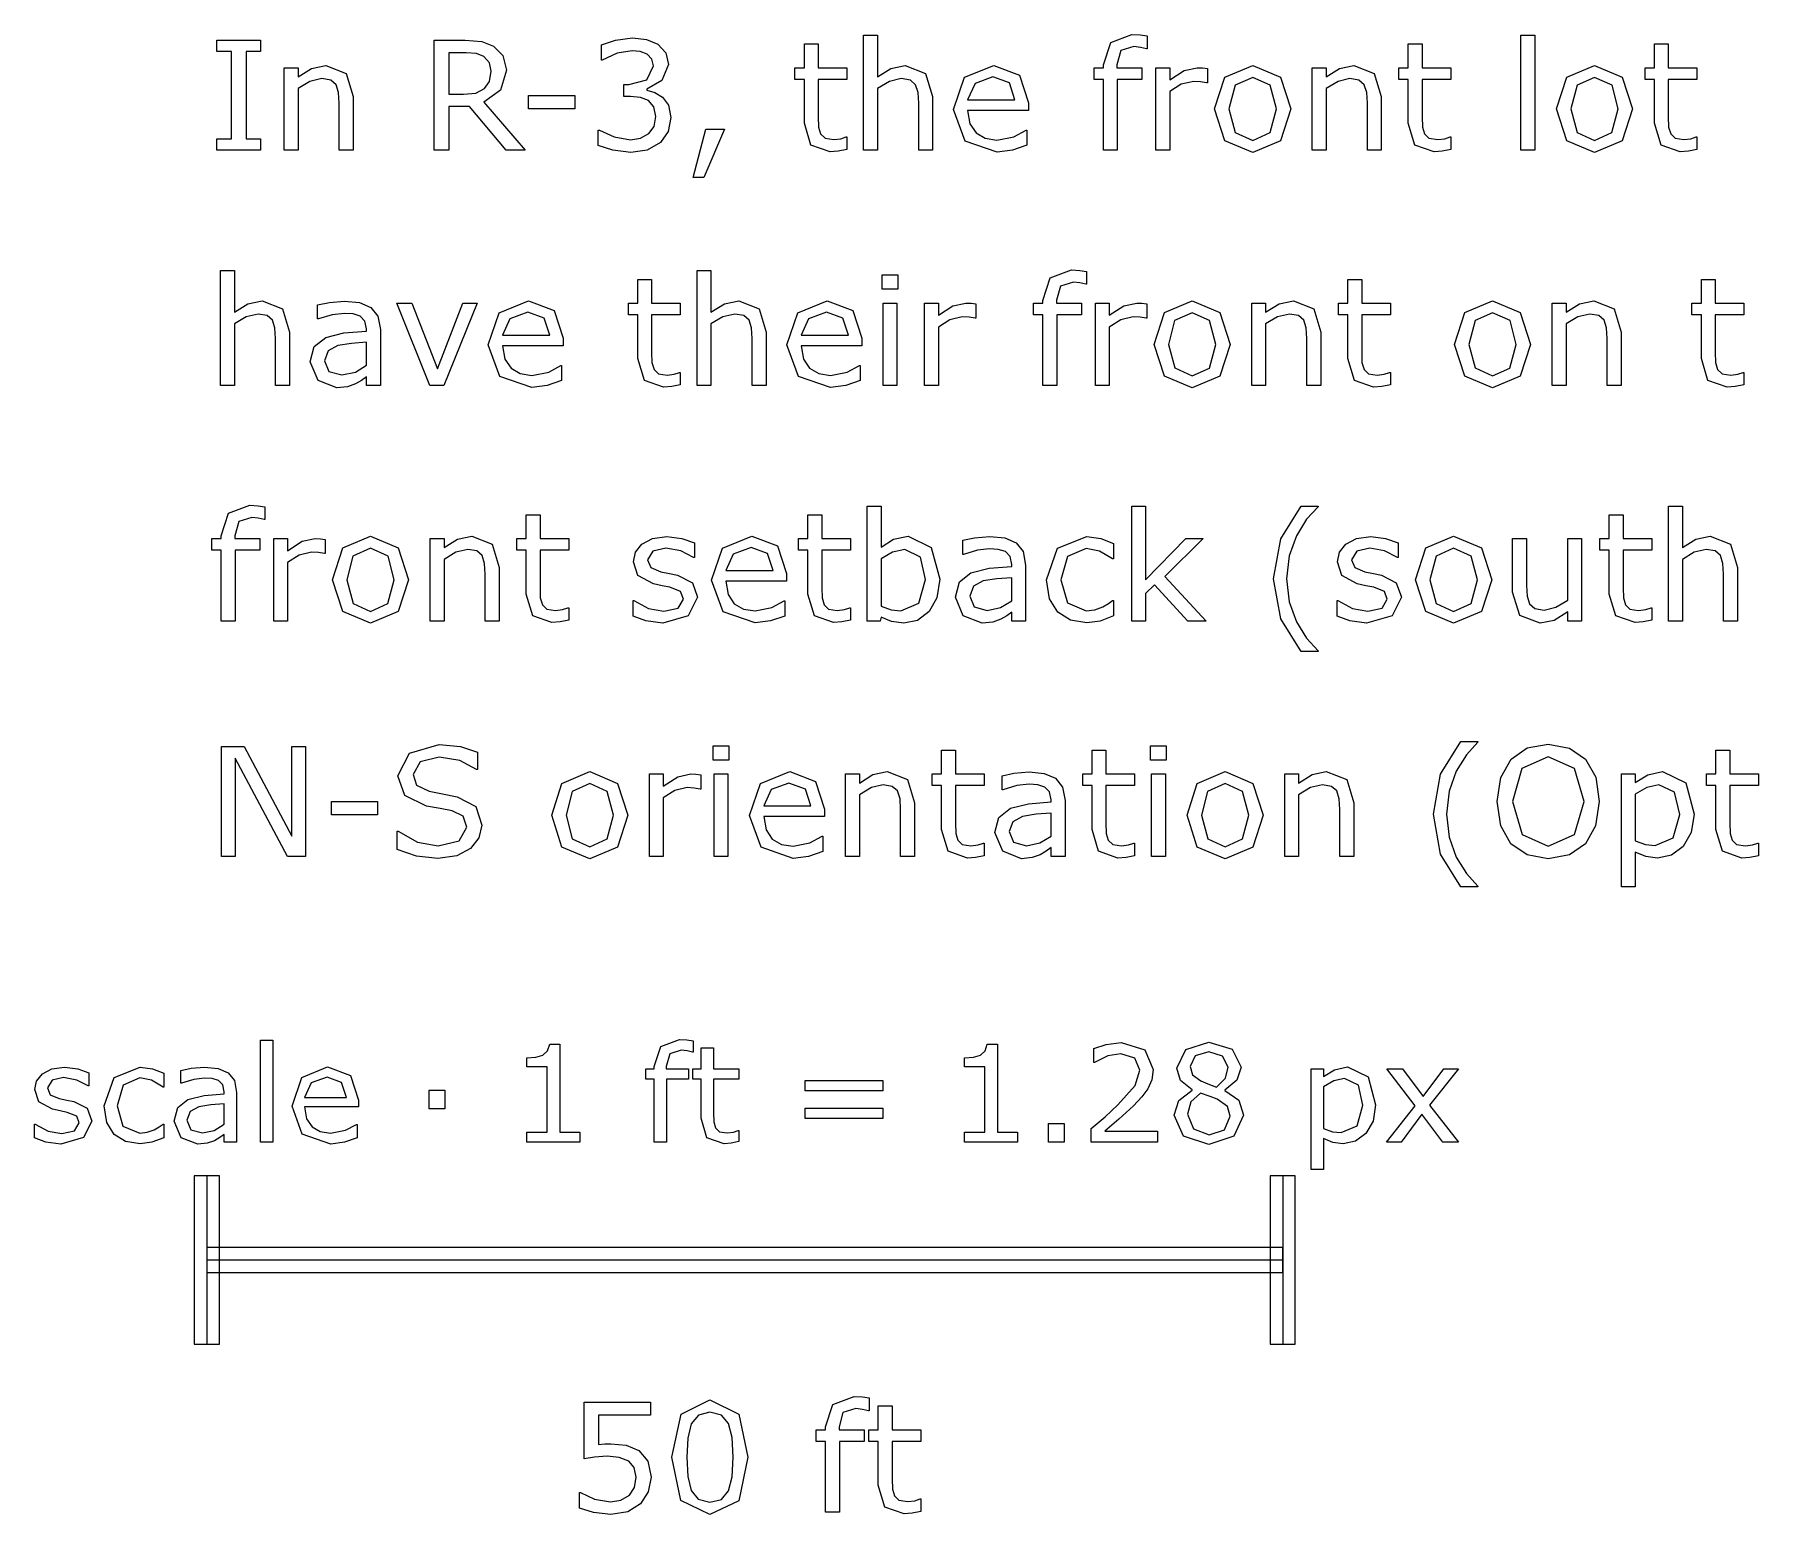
# Model space of a CAD drawing. Extents: x -1 to 182, y 89 to 480.
# Drawn here: x 2.05 to 29.19, y 90.19 to 113.48 of the extents above; entities that cross this region are included whole.
import ezdxf

# ---------------------------------------------------------------- set-up
doc = ezdxf.new("R2010")
doc.units = 0

msp = doc.modelspace()

# ---------------------------------------------------------------- linework, layer by layer
at = {"layer": 'Layer 1', "color": 7}
for points in [[(16.186201, 111.654966), (15.96761, 111.654966), (15.96761, 112.394449), (15.957146, 112.561877), (15.918776, 112.685146), (15.83506, 112.757219), (15.693209, 112.78156), (15.506011, 112.737375), (15.318813, 112.624583), (15.318813, 111.654966), (15.100222, 111.654966), (15.100222, 113.464158), (15.318813, 113.464158), (15.318813, 112.809553), (15.530428, 112.942083), (15.754833, 112.989761), (16.075743, 112.863026), (16.186201, 112.497927), (16.186201, 111.654966)], [(19.561572, 113.252545), (19.549944, 113.252545), (19.455764, 113.273447), (19.353444, 113.285088), (19.148806, 113.222303), (19.086019, 112.99791), (19.086019, 112.953725), (19.480181, 112.953725), (19.480181, 112.770025), (19.092997, 112.770025), (19.092997, 111.654966), (18.874406, 111.654966), (18.874406, 112.770025), (18.72674, 112.770025), (18.72674, 112.953725), (18.874406, 112.953725), (18.874406, 112.996746), (18.989515, 113.351366), (19.322052, 113.475773), (19.453439, 113.468894), (19.561572, 113.45249), (19.561572, 113.252545)], [(25.66468, 111.654966), (25.446089, 111.654966), (25.446089, 113.464158), (25.66468, 113.464158), (25.66468, 111.654966)], [(5.605465, 111.654966), (4.921786, 111.654966), (4.921786, 111.831707), (5.148516, 111.831707), (5.148516, 113.209523), (4.921786, 113.209523), (4.921786, 113.386265), (5.605465, 113.386265), (5.605465, 113.209523), (5.378735, 113.209523), (5.378735, 111.831707), (5.605465, 111.831707), (5.605465, 111.654966)], [(9.77381, 111.654966), (9.474991, 111.654966), (8.895958, 112.343305), (8.571559, 112.343305), (8.571559, 111.654966), (8.341341, 111.654966), (8.341341, 113.386265), (8.826194, 113.386265), (9.087806, 113.365363), (9.276166, 113.293264), (9.422669, 113.143272), (9.476154, 112.915386), (9.381974, 112.601432), (9.122687, 112.411912), (9.77381, 111.654966)], [(9.235471, 112.899062), (9.208729, 113.030454), (9.122687, 113.128138), (9.00409, 113.174651), (8.842472, 113.188674), (8.571559, 113.188674), (8.571559, 112.535234), (8.804103, 112.535234), (8.994789, 112.553754), (9.133152, 112.625827), (9.209891, 112.737454), (9.235471, 112.899062), (9.235471, 112.899062)], [(11.936466, 112.488641), (12.02832, 112.363069), (12.064365, 112.167728), (12.021344, 111.950294), (11.900421, 111.778209), (11.69462, 111.657294), (11.436497, 111.61893), (11.152794, 111.653802), (10.923738, 111.728229), (10.923738, 111.971222), (10.941179, 111.971222), (11.173723, 111.863087), (11.431846, 111.820066), (11.587651, 111.844407), (11.721363, 111.916506), (11.800428, 112.029272), (11.827171, 112.185084), (11.79694, 112.338569), (11.71555, 112.435063), (11.588813, 112.483905), (11.428358, 112.497927), (11.323713, 112.497927), (11.323713, 112.690941), (11.405103, 112.690941), (11.686481, 112.764204), (11.792289, 112.980474), (11.765546, 113.089773), (11.691132, 113.167666), (11.584162, 113.209523), (11.4551, 113.221165), (11.220231, 113.181636), (10.985362, 113.070009), (10.973734, 113.070009), (10.973734, 113.313028), (11.193487, 113.387455), (11.460913, 113.422328), (11.684155, 113.399044), (11.858562, 113.324617), (11.985298, 113.189759), (12.028319, 113.004895), (11.926, 112.752562), (11.68648, 112.617704), (11.68648, 112.6013), (11.814379, 112.561771), (11.936464, 112.488535), (11.936466, 112.488641)], [(14.836285, 111.666581), (14.70141, 111.639858), (14.572348, 111.629275), (14.270041, 111.736246), (14.166559, 112.079251), (14.166559, 112.769919), (14.018894, 112.769919), (14.018894, 112.953619), (14.166559, 112.953619), (14.166559, 113.32684), (14.38515, 113.32684), (14.38515, 112.953619), (14.836285, 112.953619), (14.836285, 112.769919), (14.38515, 112.769919), (14.38515, 112.178073), (14.389802, 112.01763), (14.422358, 111.910659), (14.492121, 111.842053), (14.629322, 111.821151), (14.740943, 111.836232), (14.824658, 111.862981), (14.836287, 111.862981), (14.836285, 111.666581)], [(24.342669, 111.666608), (24.207794, 111.639885), (24.078733, 111.629301), (23.776426, 111.736272), (23.672944, 112.079278), (23.672944, 112.769945), (23.525279, 112.769945), (23.525279, 112.953645), (23.672944, 112.953645), (23.672944, 113.326866), (23.891535, 113.326866), (23.891535, 112.953645), (24.342669, 112.953645), (24.342669, 112.769945), (23.891535, 112.769945), (23.891535, 112.1781), (23.896186, 112.017656), (23.928742, 111.910685), (23.998505, 111.842079), (24.135706, 111.821177), (24.247327, 111.836258), (24.331043, 111.863008), (24.342669, 111.863008), (24.342669, 111.666608)], [(28.216846, 111.666581), (28.081972, 111.639858), (27.952911, 111.629275), (27.650604, 111.736246), (27.54712, 112.079251), (27.54712, 112.769919), (27.399456, 112.769919), (27.399456, 112.953619), (27.54712, 112.953619), (27.54712, 113.32684), (27.765713, 113.32684), (27.765713, 112.953619), (28.216846, 112.953619), (28.216846, 112.769919), (27.765713, 112.769919), (27.765713, 112.178073), (27.77037, 112.01763), (27.802927, 111.910659), (27.872689, 111.842053), (28.009891, 111.821151), (28.121511, 111.836232), (28.205228, 111.862981), (28.216843, 111.862981), (28.216846, 111.666581)], [(7.065839, 111.654966), (6.847248, 111.654966), (6.847248, 112.394449), (6.836784, 112.561877), (6.798414, 112.685146), (6.714698, 112.757219), (6.572847, 112.78156), (6.385649, 112.737375), (6.198451, 112.624583), (6.198451, 111.654966), (5.97986, 111.654966), (5.97986, 112.953725), (6.198451, 112.953725), (6.198451, 112.809553), (6.410066, 112.942083), (6.634471, 112.989761), (6.955381, 112.863026), (7.065839, 112.497927), (7.065839, 111.654966)], [(17.694247, 112.281684), (16.737329, 112.281684), (16.773374, 112.072372), (16.872205, 111.927037), (17.015219, 111.843323), (17.198928, 111.815409), (17.465191, 111.867744), (17.65704, 111.972386), (17.668665, 111.972386), (17.668665, 111.734023), (17.443098, 111.65613), (17.201253, 111.624724), (16.696633, 111.799137), (16.515249, 112.296791), (16.688494, 112.802568), (17.146605, 112.989761), (17.551231, 112.836276), (17.694245, 112.40027), (17.694247, 112.281684)], [(20.51035, 112.715362), (20.498724, 112.715362), (20.403381, 112.731766), (20.295249, 112.737587), (20.099912, 112.692237), (19.918528, 112.577144), (19.918528, 111.654966), (19.699937, 111.654966), (19.699937, 112.953725), (19.918528, 112.953725), (19.918528, 112.761875), (20.147583, 112.909539), (20.351059, 112.953725), (20.433612, 112.950285), (20.510351, 112.939702), (20.51035, 112.715362)], [(21.823059, 112.30375), (21.660279, 111.80263), (21.224259, 111.61893), (20.785914, 111.80263), (20.624296, 112.30375), (20.785914, 112.804897), (21.224259, 112.989761), (21.660279, 112.804897), (21.823059, 112.30375), (21.823059, 112.30375)], [(23.247389, 111.654966), (23.028798, 111.654966), (23.028798, 112.394449), (23.018334, 112.561877), (22.979964, 112.685146), (22.896248, 112.757219), (22.754397, 112.78156), (22.567199, 112.737375), (22.380001, 112.624583), (22.380001, 111.654966), (22.16141, 111.654966), (22.16141, 112.953725), (22.380001, 112.953725), (22.380001, 112.809553), (22.591616, 112.942083), (22.816021, 112.989761), (23.136931, 112.863026), (23.247389, 112.497927), (23.247389, 111.654966)], [(27.20412, 112.30375), (27.041338, 111.80263), (26.605318, 111.61893), (26.166975, 111.80263), (26.005357, 112.30375), (26.166975, 112.804897), (26.605318, 112.989761), (27.041338, 112.804897), (27.20412, 112.30375), (27.20412, 112.30375)], [(17.481469, 112.449112), (17.394265, 112.715362), (17.134979, 112.809553), (16.854764, 112.706075), (16.737329, 112.449112), (17.481469, 112.449112)], [(21.597492, 112.30375), (21.498661, 112.678161), (21.224259, 112.801404), (20.947532, 112.678161), (20.849864, 112.30375), (20.948695, 111.932858), (21.224259, 111.807286), (21.497498, 111.931693), (21.597492, 112.30375), (21.597492, 112.30375)], [(26.978552, 112.30375), (26.87972, 112.678161), (26.605318, 112.801404), (26.328592, 112.678161), (26.230924, 112.30375), (26.329755, 111.932858), (26.605318, 111.807286), (26.878558, 111.931693), (26.978552, 112.30375), (26.978552, 112.30375)], [(10.551668, 112.307242), (9.826132, 112.307242), (9.826132, 112.517692), (10.551668, 112.517692), (10.551668, 112.307242)], [(12.911986, 111.98633), (12.5841, 111.224754), (12.414343, 111.224754), (12.616656, 111.98633), (12.911986, 111.98633)], [(6.063576, 107.950804), (5.844985, 107.950804), (5.844985, 108.690287), (5.834521, 108.857715), (5.796151, 108.980984), (5.712435, 109.053057), (5.570583, 109.077398), (5.383386, 109.033213), (5.196188, 108.920421), (5.196188, 107.950804), (4.977597, 107.950804), (4.977597, 109.759996), (5.196188, 109.759996), (5.196188, 109.105391), (5.407803, 109.237921), (5.632207, 109.285599), (5.953118, 109.158864), (6.063576, 108.793765), (6.063576, 107.950804)], [(13.564271, 107.950804), (13.34568, 107.950804), (13.34568, 108.690287), (13.335216, 108.857715), (13.296846, 108.980984), (13.213131, 109.053057), (13.071279, 109.077398), (12.884081, 109.033213), (12.696884, 108.920421), (12.696884, 107.950804), (12.478293, 107.950804), (12.478293, 109.759996), (12.696884, 109.759996), (12.696884, 109.105391), (12.908498, 109.237921), (13.132903, 109.285599), (13.453813, 109.158864), (13.564272, 108.793765), (13.564271, 107.950804)], [(15.638561, 109.466997), (15.392064, 109.466997), (15.392064, 109.693718), (15.638561, 109.693718), (15.638561, 109.466997)], [(18.609306, 109.548383), (18.597677, 109.548383), (18.503497, 109.569285), (18.401178, 109.580926), (18.19654, 109.518141), (18.133753, 109.293748), (18.133753, 109.249563), (18.527914, 109.249563), (18.527914, 109.065863), (18.14073, 109.065863), (18.14073, 107.950804), (17.922139, 107.950804), (17.922139, 109.065863), (17.774474, 109.065863), (17.774474, 109.249563), (17.922139, 109.249563), (17.922139, 109.292584), (18.037248, 109.647204), (18.369786, 109.771611), (18.501173, 109.764732), (18.609306, 109.748328), (18.609306, 109.548383)], [(12.214355, 107.962419), (12.07948, 107.935696), (11.950418, 107.925113), (11.648112, 108.032084), (11.54463, 108.375089), (11.54463, 109.065757), (11.396964, 109.065757), (11.396964, 109.249457), (11.54463, 109.249457), (11.54463, 109.622678), (11.763221, 109.622678), (11.763221, 109.249457), (12.214355, 109.249457), (12.214355, 109.065757), (11.763221, 109.065757), (11.763221, 108.473911), (11.767872, 108.313468), (11.800428, 108.206497), (11.870191, 108.137891), (12.007392, 108.116989), (12.119013, 108.13207), (12.202729, 108.158819), (12.214357, 108.158819), (12.214355, 107.962419)], [(23.390403, 107.962446), (23.255528, 107.935723), (23.126466, 107.925139), (22.824159, 108.03211), (22.720678, 108.375116), (22.720678, 109.065783), (22.573012, 109.065783), (22.573012, 109.249483), (22.720678, 109.249483), (22.720678, 109.622704), (22.939269, 109.622704), (22.939269, 109.249483), (23.390403, 109.249483), (23.390403, 109.065783), (22.939269, 109.065783), (22.939269, 108.473938), (22.94392, 108.313494), (22.976476, 108.206523), (23.046239, 108.137917), (23.18344, 108.117015), (23.295061, 108.132096), (23.378777, 108.158846), (23.390405, 108.158846), (23.390403, 107.962446)], [(28.955172, 107.962446), (28.820299, 107.935723), (28.691235, 107.925139), (28.38893, 108.03211), (28.285447, 108.375116), (28.285447, 109.065783), (28.137783, 109.065783), (28.137783, 109.249483), (28.285447, 109.249483), (28.285447, 109.622704), (28.504037, 109.622704), (28.504037, 109.249483), (28.955172, 109.249483), (28.955172, 109.065783), (28.504037, 109.065783), (28.504037, 108.473938), (28.508694, 108.313494), (28.541251, 108.206523), (28.611013, 108.137917), (28.748216, 108.117015), (28.859835, 108.132096), (28.943552, 108.158846), (28.955167, 108.158846), (28.955172, 107.962446)], [(7.493719, 107.950804), (7.276291, 107.950804), (7.276291, 108.089154), (7.197226, 108.033354), (7.101883, 107.977553), (6.976309, 107.933368), (6.810041, 107.914847), (6.512385, 108.031105), (6.3903, 108.327597), (6.453086, 108.565959), (6.63447, 108.710131), (6.919336, 108.781065), (7.276291, 108.808979), (7.276291, 108.842687), (7.249548, 108.96593), (7.175134, 109.042685), (7.063513, 109.078721), (6.927475, 109.087982), (6.735627, 109.064698), (6.517036, 108.999585), (6.505408, 108.999585), (6.505408, 109.221649), (6.69028, 109.260014), (6.928637, 109.280916), (7.166994, 109.257632), (7.343727, 109.180877), (7.455348, 109.042526), (7.493718, 108.832077), (7.493719, 107.950804)], [(9.019206, 109.249563), (8.493657, 107.950804), (8.273903, 107.950804), (7.751843, 109.249563), (7.989037, 109.249563), (8.391338, 108.215916), (8.79015, 109.249563), (9.019206, 109.249563)], [(10.371447, 108.577522), (9.41453, 108.577522), (9.450574, 108.36821), (9.549405, 108.222875), (9.692419, 108.139161), (9.876129, 108.111247), (10.142391, 108.163582), (10.33424, 108.268224), (10.345868, 108.268224), (10.345868, 108.029861), (10.120301, 107.951968), (9.878456, 107.920562), (9.373836, 108.094975), (9.192452, 108.592629), (9.365697, 109.098406), (9.823808, 109.285599), (10.228434, 109.132114), (10.371448, 108.696108), (10.371447, 108.577522)], [(10.15867, 108.74495), (10.071466, 109.0112), (9.812179, 109.105391), (9.531964, 109.001913), (9.41453, 108.74495), (10.15867, 108.74495)], [(15.072317, 108.577522), (14.1154, 108.577522), (14.151444, 108.36821), (14.250275, 108.222875), (14.393289, 108.139161), (14.576999, 108.111247), (14.843261, 108.163582), (15.03511, 108.268224), (15.046738, 108.268224), (15.046738, 108.029861), (14.821171, 107.951968), (14.579326, 107.920562), (14.074706, 108.094975), (13.893322, 108.592629), (14.066567, 109.098406), (14.524678, 109.285599), (14.929304, 109.132114), (15.072318, 108.696108), (15.072317, 108.577522)], [(14.859539, 108.74495), (14.772336, 109.0112), (14.513049, 109.105391), (14.232834, 109.001913), (14.1154, 108.74495), (14.859539, 108.74495)], [(15.624608, 107.950804), (15.406017, 107.950804), (15.406017, 109.249563), (15.624608, 109.249563), (15.624608, 107.950804)], [(16.867554, 109.0112), (16.855925, 109.0112), (16.760582, 109.027604), (16.65245, 109.033425), (16.457113, 108.988075), (16.275729, 108.872982), (16.275729, 107.950804), (16.057138, 107.950804), (16.057138, 109.249563), (16.275729, 109.249563), (16.275729, 109.057713), (16.504784, 109.205377), (16.70826, 109.249563), (16.790813, 109.246123), (16.867553, 109.23554), (16.867554, 109.0112)], [(19.558084, 109.0112), (19.546455, 109.0112), (19.451112, 109.027604), (19.34298, 109.033425), (19.147643, 108.988075), (18.966259, 108.872982), (18.966259, 107.950804), (18.747668, 107.950804), (18.747668, 109.249563), (18.966259, 109.249563), (18.966259, 109.057713), (19.195314, 109.205377), (19.39879, 109.249563), (19.481343, 109.246123), (19.558083, 109.23554), (19.558084, 109.0112)], [(20.870793, 108.599588), (20.708012, 108.098468), (20.271993, 107.914768), (19.833648, 108.098468), (19.67203, 108.599588), (19.833648, 109.100735), (20.271993, 109.285599), (20.708012, 109.100735), (20.870793, 108.599588), (20.870793, 108.599588)], [(20.645225, 108.599588), (20.546394, 108.973999), (20.271993, 109.097242), (19.995266, 108.973999), (19.897598, 108.599588), (19.996429, 108.228696), (20.271993, 108.103124), (20.545232, 108.227531), (20.645225, 108.599588), (20.645225, 108.599588)], [(22.295123, 107.950804), (22.076532, 107.950804), (22.076532, 108.690287), (22.066067, 108.857715), (22.027698, 108.980984), (21.943982, 109.053057), (21.80213, 109.077398), (21.614933, 109.033213), (21.427735, 108.920421), (21.427735, 107.950804), (21.209144, 107.950804), (21.209144, 109.249563), (21.427735, 109.249563), (21.427735, 109.105391), (21.63935, 109.237921), (21.863755, 109.285599), (22.184665, 109.158864), (22.295123, 108.793765), (22.295123, 107.950804)], [(25.598405, 108.599588), (25.435625, 108.098468), (24.999605, 107.914768), (24.561261, 108.098468), (24.399643, 108.599588), (24.561261, 109.100735), (24.999605, 109.285599), (25.435625, 109.100735), (25.598405, 108.599588), (25.598405, 108.599588)], [(25.372838, 108.599588), (25.274007, 108.973999), (24.999605, 109.097242), (24.722878, 108.973999), (24.62521, 108.599588), (24.724041, 108.228696), (24.999605, 108.103124), (25.272844, 108.227531), (25.372838, 108.599588), (25.372838, 108.599588)], [(27.022735, 107.950804), (26.804144, 107.950804), (26.804144, 108.690287), (26.793667, 108.857715), (26.755297, 108.980984), (26.67158, 109.053057), (26.529729, 109.077398), (26.342532, 109.033213), (26.155334, 108.920421), (26.155334, 107.950804), (25.936743, 107.950804), (25.936743, 109.249563), (26.155334, 109.249563), (26.155334, 109.105391), (26.366949, 109.237921), (26.591353, 109.285599), (26.912264, 109.158864), (27.022722, 108.793765), (27.022735, 107.950804)], [(7.276291, 108.270553), (7.276291, 108.632158), (7.040259, 108.614696), (6.826319, 108.580961), (6.674003, 108.497247), (6.615867, 108.342625), (6.683305, 108.174006), (6.889106, 108.118206), (7.099558, 108.162391), (7.276291, 108.270526), (7.276291, 108.270553)], [(5.676391, 105.844221), (5.664762, 105.844221), (5.570582, 105.865123), (5.468263, 105.876764), (5.263625, 105.813979), (5.200838, 105.589586), (5.200838, 105.545401), (5.594999, 105.545401), (5.594999, 105.361701), (5.207815, 105.361701), (5.207815, 104.246642), (4.989224, 104.246642), (4.989224, 105.361701), (4.841559, 105.361701), (4.841559, 105.545401), (4.989224, 105.545401), (4.989224, 105.588422), (5.104333, 105.943042), (5.436871, 106.067449), (5.568258, 106.06057), (5.676391, 106.044166), (5.676391, 105.844221)], [(10.457488, 104.258284), (10.322613, 104.231561), (10.193551, 104.220977), (9.891244, 104.327948), (9.787762, 104.670954), (9.787762, 105.361621), (9.640097, 105.361621), (9.640097, 105.545321), (9.787762, 105.545321), (9.787762, 105.918542), (10.006353, 105.918542), (10.006353, 105.545321), (10.457488, 105.545321), (10.457488, 105.361621), (10.006353, 105.361621), (10.006353, 104.769776), (10.011005, 104.609332), (10.043561, 104.502361), (10.113324, 104.433755), (10.250525, 104.412853), (10.362146, 104.427934), (10.445861, 104.454684), (10.45749, 104.454684), (10.457488, 104.258284)], [(14.892095, 104.258284), (14.75722, 104.231561), (14.628159, 104.220977), (14.325852, 104.327948), (14.22237, 104.670954), (14.22237, 105.361621), (14.074705, 105.361621), (14.074705, 105.545321), (14.22237, 105.545321), (14.22237, 105.918542), (14.440961, 105.918542), (14.440961, 105.545321), (14.892095, 105.545321), (14.892095, 105.361621), (14.440961, 105.361621), (14.440961, 104.769776), (14.445612, 104.609332), (14.478168, 104.502361), (14.547931, 104.433755), (14.685132, 104.412853), (14.796753, 104.427934), (14.880469, 104.454684), (14.892097, 104.454684), (14.892095, 104.258284)], [(16.298985, 104.90593), (16.252476, 104.612931), (16.129228, 104.394332), (15.947844, 104.255982), (15.730415, 104.210632), (15.537404, 104.237355), (15.374624, 104.307126), (15.360671, 104.246642), (15.156033, 104.246642), (15.156033, 106.055834), (15.374624, 106.055834), (15.374624, 105.409352), (15.56996, 105.532621), (15.802504, 105.581437), (16.165272, 105.404722), (16.298985, 104.905903), (16.298985, 104.90593)], [(20.489421, 104.246642), (20.201067, 104.246642), (19.680169, 104.815204), (19.538318, 104.680346), (19.538318, 104.246642), (19.319727, 104.246642), (19.319727, 106.055834), (19.538318, 106.055834), (19.538318, 104.895426), (20.169674, 105.545401), (20.445238, 105.545401), (19.841787, 104.945432), (20.489421, 104.246642)], [(22.252102, 103.767614), (21.98584, 103.767614), (21.666092, 104.282678), (21.552146, 104.911724), (21.666092, 105.540744), (21.98584, 106.055834), (22.252102, 106.055834), (22.252102, 106.044192), (22.071881, 105.847713), (21.913751, 105.589586), (21.799805, 105.274494), (21.756784, 104.911724), (21.798642, 104.54779), (21.913751, 104.233863), (22.073043, 103.975735), (22.252102, 103.77923), (22.252102, 103.767614)], [(27.505263, 104.258284), (27.370389, 104.231561), (27.241325, 104.220977), (26.939018, 104.327948), (26.835537, 104.670954), (26.835537, 105.361621), (26.687873, 105.361621), (26.687873, 105.545321), (26.835537, 105.545321), (26.835537, 105.918542), (27.054128, 105.918542), (27.054128, 105.545321), (27.505263, 105.545321), (27.505263, 105.361621), (27.054128, 105.361621), (27.054128, 104.769776), (27.058784, 104.609332), (27.091341, 104.502361), (27.161104, 104.433755), (27.298303, 104.412853), (27.409926, 104.427934), (27.493642, 104.454684), (27.505258, 104.454684), (27.505263, 104.258284)], [(28.855179, 104.246642), (28.636588, 104.246642), (28.636588, 104.986125), (28.626111, 105.153553), (28.587741, 105.276822), (28.504024, 105.348895), (28.362173, 105.373236), (28.174975, 105.329051), (27.987778, 105.216259), (27.987778, 104.246642), (27.769187, 104.246642), (27.769187, 106.055834), (27.987778, 106.055834), (27.987778, 105.401229), (28.199394, 105.533759), (28.423797, 105.581437), (28.744707, 105.454702), (28.855165, 105.089603), (28.855179, 104.246642)], [(7.937878, 104.895426), (7.775097, 104.394306), (7.339078, 104.210606), (6.900733, 104.394306), (6.739115, 104.895426), (6.900733, 105.396573), (7.339078, 105.581437), (7.775097, 105.396573), (7.937878, 104.895426), (7.937878, 104.895426)], [(9.362208, 104.246642), (9.143616, 104.246642), (9.143616, 104.986125), (9.133152, 105.153553), (9.094782, 105.276822), (9.011067, 105.348895), (8.869215, 105.373236), (8.682018, 105.329051), (8.49482, 105.216259), (8.49482, 104.246642), (8.276229, 104.246642), (8.276229, 105.545401), (8.49482, 105.545401), (8.49482, 105.401229), (8.706435, 105.533759), (8.930839, 105.581437), (9.251749, 105.454702), (9.362208, 105.089603), (9.362208, 104.246642)], [(12.486431, 104.621053), (12.338766, 104.329218), (11.937628, 104.215262), (11.672529, 104.248997), (11.471378, 104.324562), (11.471378, 104.56991), (11.483007, 104.56991), (11.713225, 104.445503), (11.956233, 104.400153), (12.1818, 104.446667), (12.263191, 104.593166), (12.219007, 104.709424), (12.04925, 104.776866), (11.927165, 104.801208), (11.791127, 104.831423), (11.548119, 104.963979), (11.477193, 105.18025), (11.509749, 105.331406), (11.610906, 105.458141), (11.776011, 105.544183), (12.001579, 105.576727), (12.236448, 105.547676), (12.435273, 105.47907), (12.435273, 105.245363), (12.423645, 105.245363), (12.220169, 105.348842), (11.9853, 105.391863), (11.782987, 105.345349), (11.700434, 105.209327), (11.750431, 105.088386), (11.90856, 105.022135), (12.043436, 104.994221), (12.169009, 104.968557), (12.403878, 104.848806), (12.486431, 104.620895), (12.486431, 104.621053)], [(13.886344, 104.873386), (12.929427, 104.873386), (12.965471, 104.664075), (13.064302, 104.518739), (13.207317, 104.435025), (13.391026, 104.407112), (13.657289, 104.459446), (13.849137, 104.564089), (13.860763, 104.564089), (13.860763, 104.325726), (13.635196, 104.247833), (13.39335, 104.216427), (12.888731, 104.39084), (12.707347, 104.888494), (12.880592, 105.394271), (13.338702, 105.581463), (13.743328, 105.427979), (13.886343, 104.991972), (13.886344, 104.873386)], [(17.648901, 104.246642), (17.431472, 104.246642), (17.431472, 104.384992), (17.352407, 104.329192), (17.257064, 104.273391), (17.131491, 104.229206), (16.965222, 104.210685), (16.667566, 104.326943), (16.545481, 104.623435), (16.608268, 104.861797), (16.789652, 105.005969), (17.074518, 105.076903), (17.431472, 105.104817), (17.431472, 105.138525), (17.40473, 105.261768), (17.330316, 105.338523), (17.218695, 105.374559), (17.082657, 105.38382), (16.890808, 105.360536), (16.672217, 105.295423), (16.660589, 105.295423), (16.660589, 105.517487), (16.845461, 105.555852), (17.083818, 105.576754), (17.322176, 105.55347), (17.498909, 105.476715), (17.61053, 105.338364), (17.648899, 105.127915), (17.648901, 104.246642)], [(19.03021, 104.328028), (18.822083, 104.246642), (18.613957, 104.217564), (18.355833, 104.258257), (18.154683, 104.383855), (18.023296, 104.595468), (17.976787, 104.894288), (18.151195, 105.394244), (18.613957, 105.575616), (18.832548, 105.544236), (19.03021, 105.467507), (19.03021, 105.224488), (19.018584, 105.224488), (18.81162, 105.344238), (18.604656, 105.386095), (18.310488, 105.260524), (18.203518, 104.894288), (18.308163, 104.532683), (18.604656, 104.407085), (18.739532, 104.424548), (18.86278, 104.469871), (18.952309, 104.521041), (19.018584, 104.568719), (19.03021, 104.568719), (19.03021, 104.328028)], [(23.565974, 104.621027), (23.418309, 104.329192), (23.017171, 104.215236), (22.752071, 104.24897), (22.550921, 104.324535), (22.550921, 104.569883), (22.562549, 104.569883), (22.792767, 104.445476), (23.035775, 104.400127), (23.261343, 104.44664), (23.342733, 104.59314), (23.29855, 104.709398), (23.128793, 104.77684), (23.006708, 104.801182), (22.87067, 104.831397), (22.627662, 104.963953), (22.556736, 105.180223), (22.589292, 105.331379), (22.690448, 105.458115), (22.855554, 105.544157), (23.081122, 105.576701), (23.315991, 105.54765), (23.514815, 105.479043), (23.514815, 105.245337), (23.50319, 105.245337), (23.299714, 105.348815), (23.064845, 105.391837), (22.862532, 105.345323), (22.779979, 105.209301), (22.829976, 105.08836), (22.988105, 105.022108), (23.122981, 104.994195), (23.248554, 104.96853), (23.483423, 104.84878), (23.565976, 104.620868), (23.565974, 104.621027)], [(24.985653, 104.895426), (24.822872, 104.394306), (24.386853, 104.210606), (23.948508, 104.394306), (23.78689, 104.895426), (23.948508, 105.396573), (24.386853, 105.581437), (24.822872, 105.396573), (24.985653, 104.895426), (24.985653, 104.895426)], [(6.625169, 105.307038), (6.61354, 105.307038), (6.518197, 105.323442), (6.410065, 105.329263), (6.214728, 105.283913), (6.033344, 105.16882), (6.033344, 104.246642), (5.814753, 104.246642), (5.814753, 105.545401), (6.033344, 105.545401), (6.033344, 105.353551), (6.262399, 105.501215), (6.465875, 105.545401), (6.548428, 105.541961), (6.625167, 105.531378), (6.625169, 105.307038)], [(7.71231, 104.895426), (7.613479, 105.269837), (7.339078, 105.39308), (7.062351, 105.269837), (6.964682, 104.895426), (7.063513, 104.524534), (7.339078, 104.398962), (7.612316, 104.523369), (7.71231, 104.895426), (7.71231, 104.895426)], [(13.673567, 105.040814), (13.586363, 105.307064), (13.327077, 105.401256), (13.046862, 105.297777), (12.929427, 105.040814), (13.673567, 105.040814)], [(16.073417, 104.900109), (15.996678, 105.252428), (15.749019, 105.373342), (15.556008, 105.331485), (15.374624, 105.225678), (15.374624, 104.481539), (15.533916, 104.42341), (15.686232, 104.407006), (15.969935, 104.525618), (16.073417, 104.900003), (16.073417, 104.900109)], [(24.760085, 104.895426), (24.661254, 105.269837), (24.386853, 105.39308), (24.110126, 105.269837), (24.012457, 104.895426), (24.111289, 104.524534), (24.386853, 104.398962), (24.660092, 104.523369), (24.760085, 104.895426), (24.760085, 104.895426)], [(26.400681, 104.246642), (26.18209, 104.246642), (26.18209, 104.390813), (25.970475, 104.257119), (25.747233, 104.210606), (25.428648, 104.335013), (25.314702, 104.702439), (25.314702, 105.545401), (25.533293, 105.545401), (25.533293, 104.805918), (25.542596, 104.636161), (25.582128, 104.516384), (25.663519, 104.441984), (25.808858, 104.4187), (25.993731, 104.462886), (26.182091, 104.575677), (26.182091, 105.545374), (26.400682, 105.545374), (26.400681, 104.246642)], [(17.431472, 104.566391), (17.431472, 104.927996), (17.19544, 104.910534), (16.9815, 104.876799), (16.829184, 104.793085), (16.771048, 104.638463), (16.838486, 104.469844), (17.044287, 104.414044), (17.254739, 104.458229), (17.431472, 104.566364), (17.431472, 104.566391)], [(9.092457, 101.036642), (9.044785, 100.836643), (8.913398, 100.669215), (8.69597, 100.552957), (8.398314, 100.511074), (8.061126, 100.545972), (7.757656, 100.649451), (7.757656, 100.937793), (7.773933, 100.937793), (8.077403, 100.769201), (8.400638, 100.709908), (8.733176, 100.79013), (8.852936, 101.004072), (8.795963, 101.173828), (8.625043, 101.258706), (8.43552, 101.297097), (8.220417, 101.335462), (7.878578, 101.501726), (7.76812, 101.809833), (7.951829, 102.165644), (8.418079, 102.305158), (8.752942, 102.270286), (9.022693, 102.184244), (9.022693, 101.912173), (9.006415, 101.912173), (8.745966, 102.050524), (8.416917, 102.106324), (8.119261, 102.029595), (8.00764, 101.831925), (8.063451, 101.662169), (8.25995, 101.568004), (8.471565, 101.528475), (8.704109, 101.480797), (8.994788, 101.326148), (9.092456, 101.036642), (9.092457, 101.036642)], [(24.767062, 100.063452), (24.500799, 100.063452), (24.181052, 100.578516), (24.067105, 101.207562), (24.181052, 101.836582), (24.500799, 102.351672), (24.767062, 102.351672), (24.767062, 102.34003), (24.58684, 102.143551), (24.428711, 101.885424), (24.314764, 101.570332), (24.271744, 101.207562), (24.313602, 100.843628), (24.428711, 100.529701), (24.588003, 100.271573), (24.767062, 100.075068), (24.767062, 100.063452)], [(26.461142, 102.074945), (26.62276, 101.790068), (26.679732, 101.407534), (26.621598, 101.023836), (26.461142, 100.742478), (26.20767, 100.565737), (25.875132, 100.506444), (25.542595, 100.566901), (25.289122, 100.742478), (25.127504, 101.025), (25.071694, 101.407534), (25.127504, 101.786576), (25.290285, 102.074945), (25.543757, 102.249358), (25.875132, 102.309815), (26.208832, 102.248194), (26.461142, 102.074945), (26.461142, 102.074945)], [(6.315886, 100.54248), (6.03102, 100.54248), (5.210141, 102.091217), (5.210141, 100.54248), (4.995038, 100.54248), (4.995038, 102.273779), (5.351992, 102.273779), (6.100783, 100.8599), (6.100783, 102.273779), (6.315886, 102.273779), (6.315886, 100.54248)], [(12.978261, 102.058673), (12.731765, 102.058673), (12.731765, 102.285394), (12.978261, 102.285394), (12.978261, 102.058673)], [(16.996616, 100.554122), (16.86174, 100.527399), (16.732678, 100.516815), (16.430372, 100.623786), (16.32689, 100.966792), (16.32689, 101.657459), (16.179225, 101.657459), (16.179225, 101.841159), (16.32689, 101.841159), (16.32689, 102.21438), (16.545481, 102.21438), (16.545481, 101.841159), (16.996616, 101.841159), (16.996616, 101.657459), (16.545481, 101.657459), (16.545481, 101.065614), (16.550132, 100.90517), (16.582688, 100.798199), (16.652452, 100.729593), (16.789652, 100.708691), (16.901273, 100.723772), (16.984989, 100.750522), (16.996617, 100.750522), (16.996616, 100.554122)], [(19.365073, 100.554095), (19.230197, 100.527372), (19.101136, 100.516789), (18.798829, 100.62376), (18.695347, 100.966765), (18.695347, 101.657433), (18.547682, 101.657433), (18.547682, 101.841133), (18.695347, 101.841133), (18.695347, 102.214354), (18.913938, 102.214354), (18.913938, 101.841133), (19.365073, 101.841133), (19.365073, 101.657433), (18.913938, 101.657433), (18.913938, 101.065587), (18.918589, 100.905144), (18.951146, 100.798173), (19.020909, 100.729567), (19.158109, 100.708665), (19.26973, 100.723746), (19.353446, 100.750495), (19.365072, 100.750495), (19.365073, 100.554095)], [(19.863879, 102.058673), (19.617382, 102.058673), (19.617382, 102.285394), (19.863879, 102.285394), (19.863879, 102.058673)], [(26.440213, 101.407534), (26.28906, 101.927281), (25.876295, 102.110981), (25.461204, 101.927281), (25.311214, 101.407534), (25.464692, 100.885485), (25.876295, 100.705251), (26.286734, 100.885485), (26.440213, 101.407534), (26.440213, 101.407534)], [(29.185391, 100.554095), (29.050515, 100.527372), (28.921454, 100.516789), (28.619146, 100.62376), (28.515665, 100.966765), (28.515665, 101.657433), (28.367999, 101.657433), (28.367999, 101.841133), (28.515665, 101.841133), (28.515665, 102.214354), (28.734256, 102.214354), (28.734256, 101.841133), (29.185391, 101.841133), (29.185391, 101.657433), (28.734256, 101.657433), (28.734256, 101.065587), (28.738913, 100.905144), (28.77147, 100.798173), (28.841232, 100.729567), (28.978432, 100.708665), (29.090054, 100.723746), (29.173768, 100.750495), (29.185383, 100.750495), (29.185391, 100.554095)], [(11.388825, 101.191264), (11.226045, 100.690144), (10.790025, 100.506444), (10.351681, 100.690144), (10.190063, 101.191264), (10.351681, 101.692411), (10.790025, 101.877275), (11.226045, 101.692411), (11.388825, 101.191264), (11.388825, 101.191264)], [(12.537591, 101.602876), (12.525962, 101.602876), (12.43062, 101.61928), (12.322487, 101.625101), (12.12715, 101.579751), (11.945766, 101.464658), (11.945766, 100.54248), (11.727175, 100.54248), (11.727175, 101.841239), (11.945766, 101.841239), (11.945766, 101.649389), (12.174822, 101.797053), (12.378297, 101.841239), (12.46085, 101.837799), (12.53759, 101.827216), (12.537591, 101.602876)], [(12.964309, 100.54248), (12.745718, 100.54248), (12.745718, 101.841239), (12.964309, 101.841239), (12.964309, 100.54248)], [(14.483981, 101.169198), (13.527064, 101.169198), (13.563109, 100.959886), (13.66194, 100.814551), (13.804954, 100.730837), (13.988663, 100.702923), (14.254926, 100.755258), (14.446774, 100.8599), (14.4584, 100.8599), (14.4584, 100.621537), (14.232833, 100.543644), (13.990988, 100.512238), (13.486368, 100.686651), (13.304984, 101.184305), (13.478229, 101.690082), (13.93634, 101.877275), (14.340966, 101.72379), (14.48398, 101.287784), (14.483981, 101.169198)], [(15.901335, 100.54248), (15.682744, 100.54248), (15.682744, 101.281963), (15.67228, 101.449391), (15.63391, 101.57266), (15.550194, 101.644733), (15.408342, 101.669074), (15.221145, 101.624889), (15.033947, 101.512097), (15.033947, 100.54248), (14.815356, 100.54248), (14.815356, 101.841239), (15.033947, 101.841239), (15.033947, 101.697067), (15.245562, 101.829597), (15.469966, 101.877275), (15.790877, 101.75054), (15.901335, 101.385441), (15.901335, 100.54248)], [(18.269792, 100.54248), (18.052364, 100.54248), (18.052364, 100.68083), (17.973299, 100.62503), (17.877956, 100.569229), (17.752382, 100.525044), (17.586114, 100.506523), (17.288458, 100.622781), (17.166372, 100.919273), (17.229159, 101.157635), (17.410543, 101.301807), (17.695409, 101.372741), (18.052364, 101.400655), (18.052364, 101.434363), (18.025621, 101.557606), (17.951207, 101.634361), (17.839586, 101.670397), (17.703548, 101.679658), (17.5117, 101.656374), (17.293109, 101.591261), (17.28148, 101.591261), (17.28148, 101.813325), (17.466352, 101.85169), (17.70471, 101.872592), (17.943067, 101.849308), (18.1198, 101.772553), (18.231421, 101.634202), (18.269791, 101.423753), (18.269792, 100.54248)], [(19.849926, 100.54248), (19.631335, 100.54248), (19.631335, 101.841239), (19.849926, 101.841239), (19.849926, 100.54248)], [(21.389365, 101.191264), (21.226584, 100.690144), (20.790565, 100.506444), (20.35222, 100.690144), (20.190603, 101.191264), (20.35222, 101.692411), (20.790565, 101.877275), (21.226584, 101.692411), (21.389365, 101.191264), (21.389365, 101.191264)], [(22.813695, 100.54248), (22.595104, 100.54248), (22.595104, 101.281963), (22.58464, 101.449391), (22.54627, 101.57266), (22.462554, 101.644733), (22.320703, 101.669074), (22.133505, 101.624889), (21.946307, 101.512097), (21.946307, 100.54248), (21.727716, 100.54248), (21.727716, 101.841239), (21.946307, 101.841239), (21.946307, 101.697067), (22.157922, 101.829597), (22.382327, 101.877275), (22.703237, 101.75054), (22.813695, 101.385441), (22.813695, 100.54248)], [(28.170337, 101.207562), (28.124993, 100.918029), (27.997093, 100.697129), (27.815708, 100.563409), (27.595954, 100.516895), (27.412246, 100.538855), (27.245977, 100.607462), (27.245977, 100.06332), (27.027386, 100.06332), (27.027386, 101.841106), (27.245977, 101.841106), (27.245977, 101.705058), (27.441313, 101.827163), (27.673858, 101.877142), (28.03895, 101.699263), (28.170337, 101.20743), (28.170337, 101.207562)], [(11.163258, 101.191264), (11.064427, 101.565675), (10.790025, 101.688918), (10.513299, 101.565675), (10.41563, 101.191264), (10.514461, 100.820372), (10.790025, 100.6948), (11.063264, 100.819207), (11.163258, 101.191264), (11.163258, 101.191264)], [(14.271204, 101.336626), (14.184, 101.602876), (13.924714, 101.697067), (13.644499, 101.593589), (13.527064, 101.336626), (14.271204, 101.336626)], [(21.163798, 101.191264), (21.064967, 101.565675), (20.790565, 101.688918), (20.513838, 101.565675), (20.41617, 101.191264), (20.515001, 100.820372), (20.790565, 100.6948), (21.063804, 100.819207), (21.163798, 101.191264), (21.163798, 101.191264)], [(27.944769, 101.201741), (27.864543, 101.55287), (27.618046, 101.669154), (27.428523, 101.628461), (27.245977, 101.52149), (27.245977, 100.785499), (27.405269, 100.728508), (27.557587, 100.713427), (27.842452, 100.83667), (27.944769, 101.201768), (27.944769, 101.201741)], [(7.447211, 101.194756), (6.721674, 101.194756), (6.721674, 101.405206), (7.447211, 101.405206), (7.447211, 101.194756)], [(18.052364, 100.862229), (18.052364, 101.223834), (17.816332, 101.206372), (17.602392, 101.172637), (17.450076, 101.088923), (17.39194, 100.934301), (17.459377, 100.765682), (17.665178, 100.709882), (17.87563, 100.754067), (18.052364, 100.862202), (18.052364, 100.862229)], [(5.799639, 96.044569), (5.605336, 96.044569), (5.605336, 97.652731), (5.799639, 97.652731), (5.799639, 96.044569)], [(10.632413, 96.044569), (9.799389, 96.044569), (9.799389, 96.201652), (10.119783, 96.201652), (10.119783, 97.233129), (9.799389, 97.233129), (9.799389, 97.373675), (9.938916, 97.383994), (10.05157, 97.416035), (10.125984, 97.481149), (10.158023, 97.588622), (10.31822, 97.588622), (10.31822, 96.201625), (10.632413, 96.201625), (10.632413, 96.044569)], [(12.414214, 97.464639), (12.403879, 97.464639), (12.320163, 97.48316), (12.229213, 97.493478), (12.047312, 97.437651), (11.991502, 97.238182), (11.991502, 97.198918), (12.341867, 97.198918), (12.341867, 97.035618), (11.997702, 97.035618), (11.997702, 96.044569), (11.803399, 96.044569), (11.803399, 97.035723), (11.672141, 97.035723), (11.672141, 97.199024), (11.803399, 97.199024), (11.803399, 97.237256), (11.905718, 97.55248), (12.201307, 97.663076), (12.318096, 97.656726), (12.414214, 97.642174), (12.414214, 97.464639)], [(13.136649, 96.054914), (13.01676, 96.031102), (12.902039, 96.021841), (12.633322, 96.116906), (12.541338, 96.421811), (12.541338, 97.035723), (12.41008, 97.035723), (12.41008, 97.199024), (12.541338, 97.199024), (12.541338, 97.530785), (12.735641, 97.530785), (12.735641, 97.199024), (13.136649, 97.199024), (13.136649, 97.035723), (12.735641, 97.035723), (12.735641, 96.509653), (12.739776, 96.367016), (12.768715, 96.271952), (12.830727, 96.210965), (12.952683, 96.192444), (13.051901, 96.205938), (13.126315, 96.229751), (13.13665, 96.229751), (13.136649, 96.054914)], [(17.520872, 96.044569), (16.687849, 96.044569), (16.687849, 96.201652), (17.008243, 96.201652), (17.008243, 97.233129), (16.687849, 97.233129), (16.687849, 97.373675), (16.827375, 97.383994), (16.94003, 97.416035), (17.014444, 97.481149), (17.046483, 97.588622), (17.20668, 97.588622), (17.20668, 96.201625), (17.520872, 96.201625), (17.520872, 96.044569)], [(19.724353, 96.044569), (18.682557, 96.044569), (18.682557, 96.260575), (18.899598, 96.446603), (19.103203, 96.631599), (19.37502, 96.936505), (19.448401, 97.181456), (19.368819, 97.368516), (19.148678, 97.436725), (18.945073, 97.403652), (18.731133, 97.30237), (18.720798, 97.30237), (18.720798, 97.519408), (18.916135, 97.585553), (19.153846, 97.615531), (19.524883, 97.500807), (19.659241, 97.191774), (19.636503, 97.027442), (19.571391, 96.8838), (19.476306, 96.7577), (19.345048, 96.620249), (19.116638, 96.409402), (18.896497, 96.22131), (19.724353, 96.22131), (19.724353, 96.044569)], [(21.081374, 96.473485), (20.925311, 96.141724), (20.534638, 96.009432), (20.135697, 96.138628), (19.987902, 96.469357), (20.062316, 96.700867), (20.272122, 96.866232), (20.272122, 96.872317), (20.088154, 97.017017), (20.029243, 97.213391), (20.17187, 97.502765), (20.534638, 97.61852), (20.902574, 97.507925), (21.040033, 97.226805), (20.974921, 97.021145), (20.783718, 96.864062), (20.783718, 96.857712), (21.004893, 96.704757), (21.081374, 96.473246), (21.081374, 96.473485)], [(20.836428, 97.224847), (20.750645, 97.400557), (20.533605, 97.466703), (20.319664, 97.404684), (20.236982, 97.237256), (20.278323, 97.10806), (20.405447, 97.011937), (20.515001, 96.963386), (20.655561, 96.913777), (20.797154, 97.055355), (20.836428, 97.224847), (20.836428, 97.224847)], [(2.951237, 96.377361), (2.819979, 96.117938), (2.463412, 96.016655), (2.227768, 96.046633), (2.048968, 96.11381), (2.048968, 96.33188), (2.059303, 96.33188), (2.263942, 96.22131), (2.479949, 96.180988), (2.680453, 96.222342), (2.7528, 96.35257), (2.713526, 96.455916), (2.562631, 96.515844), (2.454111, 96.53754), (2.333188, 96.564395), (2.117181, 96.68224), (2.054136, 96.87446), (2.083075, 97.008815), (2.172991, 97.121475), (2.319752, 97.197966), (2.520257, 97.226885), (2.729029, 97.200955), (2.905762, 97.139969), (2.905762, 96.932245), (2.895428, 96.932245), (2.714561, 97.024214), (2.505788, 97.062473), (2.325954, 97.021118), (2.252574, 96.900204), (2.297015, 96.792704), (2.437575, 96.733808), (2.557464, 96.708937), (2.669085, 96.686183), (2.877858, 96.579715), (2.951238, 96.37715), (2.951237, 96.377361)], [(4.08295, 96.116906), (3.897948, 96.044569), (3.712947, 96.01864), (3.483504, 96.054835), (3.304704, 96.166436), (3.187915, 96.354554), (3.146574, 96.620169), (3.301603, 97.064589), (3.712947, 97.2258), (3.90725, 97.197913), (4.08295, 97.129703), (4.08295, 96.913698), (4.072615, 96.913698), (3.888648, 97.020139), (3.70468, 97.05734), (3.443197, 96.945712), (3.348113, 96.620169), (3.44113, 96.298727), (3.70468, 96.187126), (3.824569, 96.202737), (3.934123, 96.243033), (4.013704, 96.288515), (4.072615, 96.330874), (4.08295, 96.330874), (4.08295, 96.116906)], [(5.229132, 96.044569), (5.035862, 96.044569), (5.035862, 96.167547), (4.965582, 96.117938), (4.880833, 96.068329), (4.769212, 96.029064), (4.621418, 96.01266), (4.356835, 96.116006), (4.248314, 96.379558), (4.304125, 96.591436), (4.465355, 96.7196), (4.718569, 96.78265), (5.035862, 96.807521), (5.035862, 96.837498), (5.012092, 96.947062), (4.945946, 97.015271), (4.846727, 97.047312), (4.725805, 97.055514), (4.555273, 97.034877), (4.36097, 96.976986), (4.350635, 96.976986), (4.350635, 97.174391), (4.514966, 97.208496), (4.726839, 97.227017), (4.938712, 97.206379), (5.095809, 97.13817), (5.195027, 97.015192), (5.229133, 96.828105), (5.229132, 96.044569)], [(7.150459, 96.601649), (6.299866, 96.601649), (6.331905, 96.415594), (6.419755, 96.286424), (6.546879, 96.211997), (6.710176, 96.187126), (6.946854, 96.233614), (7.117386, 96.326641), (7.127721, 96.326641), (7.127721, 96.114763), (6.927217, 96.045521), (6.712243, 96.017608), (6.263692, 96.172654), (6.102462, 96.614983), (6.256457, 97.064589), (6.663667, 97.230986), (7.023335, 97.09454), (7.150458, 96.706979), (7.150459, 96.601649)], [(23.158764, 96.635753), (23.118456, 96.378393), (23.004768, 96.18202), (22.843538, 96.063169), (22.648201, 96.021841), (22.484904, 96.04142), (22.33711, 96.10238), (22.33711, 95.618696), (22.142807, 95.618696), (22.142807, 97.198971), (22.33711, 97.198971), (22.33711, 97.07803), (22.510742, 97.186562), (22.717448, 97.231012), (23.041975, 97.072871), (23.158764, 96.6357), (23.158764, 96.635753)], [(24.461008, 96.044569), (24.216063, 96.044569), (23.888434, 96.487957), (23.558739, 96.044569), (23.332397, 96.044569), (23.783015, 96.620249), (23.336531, 97.199024), (23.581477, 97.199024), (23.907038, 96.762859), (24.233632, 97.199024), (24.461008, 97.199024), (24.00729, 96.630567), (24.461008, 96.044569)], [(6.961323, 96.750476), (6.883809, 96.987146), (6.653332, 97.07086), (6.404252, 96.978864), (6.299866, 96.750476), (6.961323, 96.750476)], [(15.403175, 96.852791), (14.177411, 96.852791), (14.177411, 97.018155), (15.403175, 97.018155), (15.403175, 96.852791)], [(22.95826, 96.630462), (22.886946, 96.94259), (22.667838, 97.045963), (22.499373, 97.009768), (22.33711, 96.914703), (22.33711, 96.260469), (22.478703, 96.209828), (22.614095, 96.196334), (22.867309, 96.305898), (22.95826, 96.630409), (22.95826, 96.630462)], [(5.035862, 96.328784), (5.035862, 96.650226), (4.826056, 96.634616), (4.635887, 96.604638), (4.500495, 96.530211), (4.448818, 96.39276), (4.508763, 96.2429), (4.691697, 96.193291), (4.878766, 96.232555), (5.035862, 96.328678), (5.035862, 96.328784)], [(8.506447, 96.572703), (8.259434, 96.572703), (8.259434, 96.8652), (8.506447, 96.8652), (8.506447, 96.572703)], [(20.868467, 96.453852), (20.826093, 96.605776), (20.662795, 96.721531), (20.556342, 96.763891), (20.402346, 96.818686), (20.252485, 96.681209), (20.196674, 96.484862), (20.292793, 96.254383), (20.536705, 96.16342), (20.777517, 96.240943), (20.868467, 96.453852), (20.868467, 96.453852)], [(15.403175, 96.418716), (14.177411, 96.418716), (14.177411, 96.58408), (15.403175, 96.58408), (15.403175, 96.418716)], [(18.254677, 96.044569), (18.007664, 96.044569), (18.007664, 96.339129), (18.254677, 96.339129), (18.254677, 96.044569)], [(4.564057, 95.515403), (4.564057, 92.869573), (4.960931, 92.869573), (4.960931, 95.515403), (4.564057, 95.515403)], [(4.762494, 95.515403), (4.762494, 92.869573)], [(21.497369, 95.515403), (21.497369, 92.869573), (21.894243, 92.869573), (21.894243, 95.515403), (21.497369, 95.515403)], [(21.695806, 95.515403), (21.695806, 92.869573)], [(4.762494, 94.390925), (4.762494, 93.994051), (21.695806, 93.994051), (21.695806, 94.390925), (4.762494, 94.390925)], [(4.762494, 94.192488), (21.695806, 94.192488)], [(15.187749, 91.821322), (15.176121, 91.821322), (15.08194, 91.842224), (14.979621, 91.853865), (14.774983, 91.79108), (14.712196, 91.566687), (14.712196, 91.522502), (15.106357, 91.522502), (15.106357, 91.338802), (14.719174, 91.338802), (14.719174, 90.223743), (14.500582, 90.223743), (14.500582, 91.338802), (14.352917, 91.338802), (14.352917, 91.522502), (14.500582, 91.522502), (14.500582, 91.565523), (14.615692, 91.920143), (14.948229, 92.04455), (15.079616, 92.037671), (15.187749, 92.021267), (15.187749, 91.821322)], [(11.754242, 90.773705), (11.710059, 90.542327), (11.589136, 90.356299), (11.389148, 90.230728), (11.121723, 90.187707), (10.848484, 90.217922), (10.626405, 90.288857), (10.626405, 90.534178), (10.642682, 90.534178), (10.865924, 90.4307), (11.117071, 90.388843), (11.276364, 90.412126), (11.414727, 90.493512), (11.491467, 90.613289), (11.518209, 90.774896), (11.486816, 90.926052), (11.401937, 91.024874), (11.254272, 91.086495), (11.061261, 91.105016), (10.863599, 91.090993), (10.700818, 91.063106), (10.700818, 91.95491), (11.742614, 91.95491), (11.742614, 91.751419), (10.925223, 91.751419), (10.925223, 91.290991), (11.027542, 91.297871), (11.118234, 91.300516), (11.36473, 91.276175), (11.558904, 91.192434), (11.703082, 91.027334), (11.754241, 90.773864), (11.754242, 90.773705)], [(13.279728, 91.089961), (13.133226, 90.405115), (12.680928, 90.187707), (12.225143, 90.408607), (12.082128, 91.087633), (12.227468, 91.768987), (12.680928, 91.989914), (13.135551, 91.765495), (13.279728, 91.089961), (13.279728, 91.089961)], [(12.973933, 90.562092), (13.028581, 90.783019), (13.043697, 91.089961), (13.028581, 91.39693), (12.972771, 91.617831), (12.86115, 91.752715), (12.680928, 91.798065), (12.499544, 91.752715), (12.386761, 91.615529), (12.332113, 91.39111), (12.318161, 91.087633), (12.330951, 90.784183), (12.385599, 90.565584), (12.493732, 90.427207), (12.68093, 90.379556), (12.862313, 90.424905), (12.973934, 90.562092), (12.973933, 90.562092)], [(16.000489, 90.235358), (15.865614, 90.208635), (15.736552, 90.198052), (15.434245, 90.305023), (15.330763, 90.648028), (15.330763, 91.338696), (15.183098, 91.338696), (15.183098, 91.522396), (15.330763, 91.522396), (15.330763, 91.895617), (15.549354, 91.895617), (15.549354, 91.522396), (16.000489, 91.522396), (16.000489, 91.338696), (15.549354, 91.338696), (15.549354, 90.74685), (15.554006, 90.586407), (15.586562, 90.479436), (15.656325, 90.41083), (15.793526, 90.389928), (15.905147, 90.405009), (15.988862, 90.431758), (16.000491, 90.431758), (16.000489, 90.235358)]]:
    msp.add_lwpolyline(points, dxfattribs=at)

doc.saveas('drawing.dxf')
